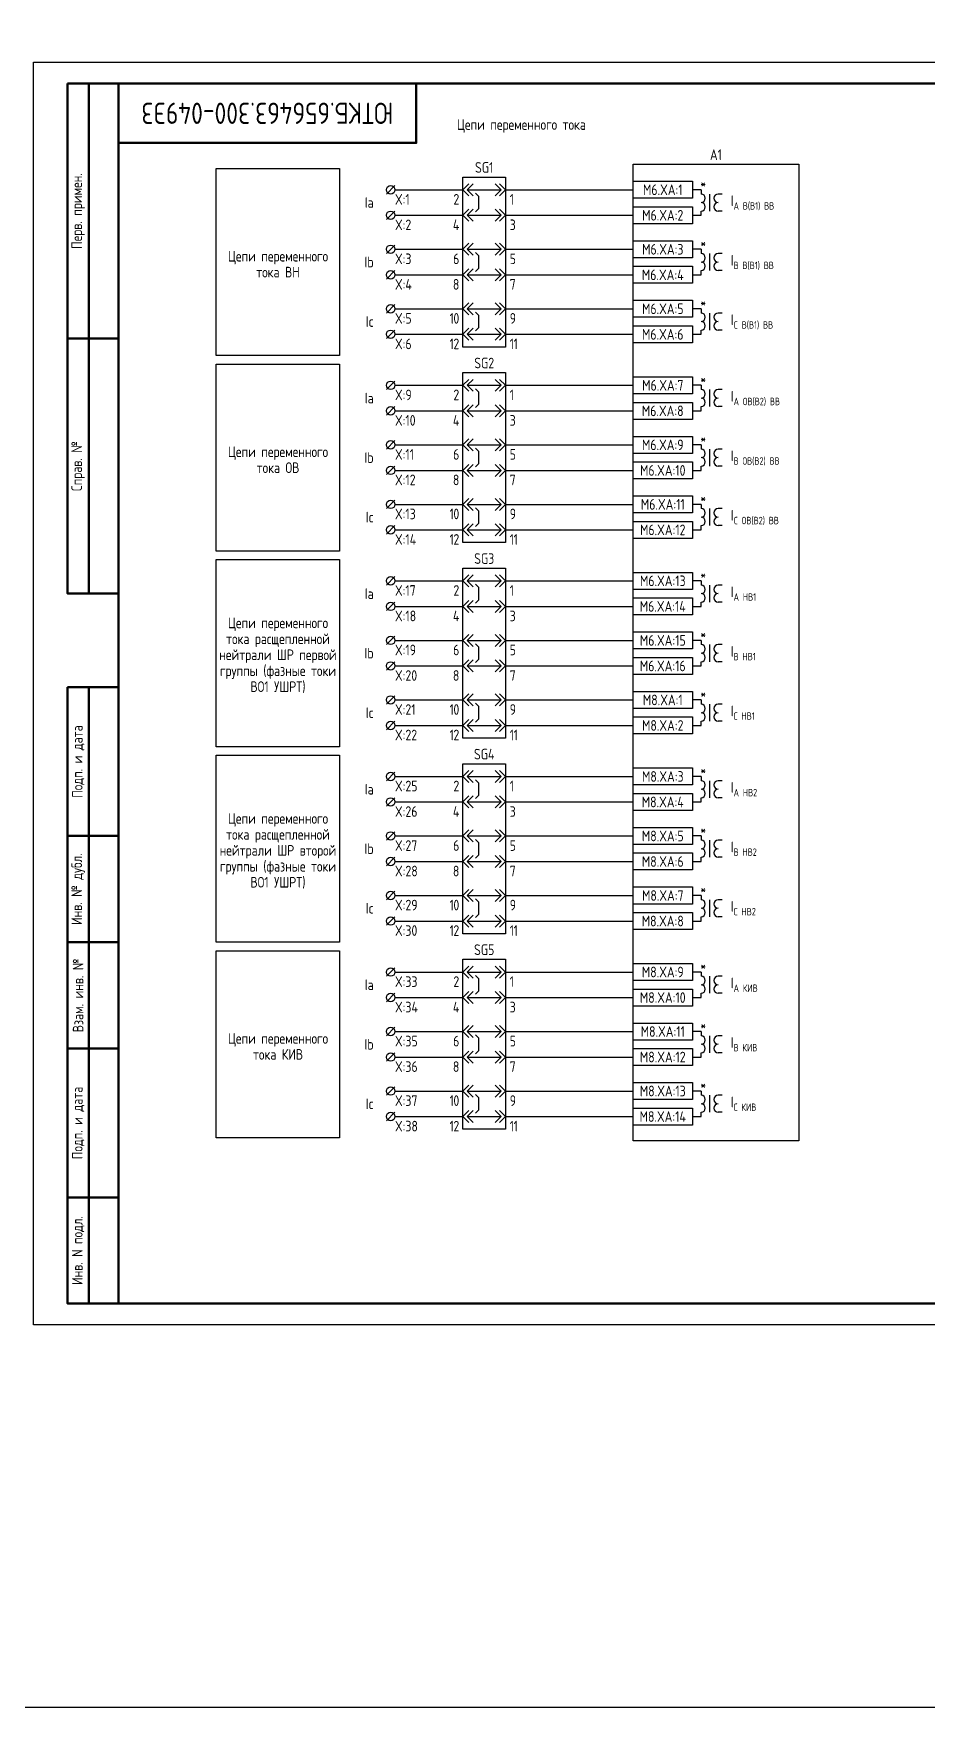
# Model space of a CAD drawing. Header units: millimetres. Extents: x -1117 to 4405, y -90 to 586.
# Drawn here: x 0 to 210, y -90 to 303.8 of the extents above; entities that cross this region are included whole.
import ezdxf

# ---------------------------------------------------------------- set-up
doc = ezdxf.new("R2010")
doc.units = ezdxf.units.MM
doc.styles.add('Gost_type_A', font='GOST_A.TTF')

# ---------------------------------------------------------------- blocks, each defined once
blk = doc.blocks.new('Штамп угловой верхний')
at = {"lineweight": 50}
blk.add_lwpolyline([(0, 0), (70, 0), (70, -14), (0, -14)], close=True, dxfattribs=at)
blk = doc.blocks.new('Формат_А3')
blk.add_lwpolyline([(-420, 297), (0, 297), (0, 0), (-420, 0)], close=True)
at = {"lineweight": 50}
blk.add_lwpolyline([(-400, 292), (-5, 292), (-5, 5), (-400, 5)], close=True, dxfattribs=at)
blk = doc.blocks.new('Штамп левый верхний')
at = {"lineweight": 50}
for points in [[(-12, 0), (-7, 0), (-7, -60), (-12, -60)], [(-7, 0), (0, 0), (0, -60), (-7, -60)], [(-12, -60), (-7, -60), (-7, -120), (-12, -120)], [(-7, -60), (0, -60), (0, -120), (-7, -120)]]:
    blk.add_lwpolyline(points, close=True, dxfattribs=at)
at = {"char_height": 2.5, "width": 60, "attachment_point": 5, "rotation": 90, "style": 'Gost_type_A'}
for s, insert in [('Перв. примен.', (-9.5, -30)), ('Справ. №', (-9.5, -90))]:
    blk.add_mtext(s, dxfattribs=dict(at, insert=insert))
blk = doc.blocks.new('Штамп левый нижний')
at = {"lineweight": 50}
for points in [[(-12, 145), (-7, 145), (-7, 110), (-12, 110)], [(-7, 145), (0, 145), (0, 110), (-7, 110)], [(-12, 110), (-7, 110), (-7, 85), (-12, 85)], [(-7, 110), (0, 110), (0, 85), (-7, 85)], [(-12, 85), (-7, 85), (-7, 60), (-12, 60)], [(-7, 85), (0, 85), (0, 60), (-7, 60)], [(-12, 60), (-7, 60), (-7, 25), (-12, 25)], [(-7, 60), (0, 60), (0, 25), (-7, 25)], [(-12, 25), (-7, 25), (-7, 0), (-12, 0)], [(-7, 25), (0, 25), (0, 0), (-7, 0)]]:
    blk.add_lwpolyline(points, close=True, dxfattribs=at)
at = {"char_height": 2.5, "attachment_point": 5, "rotation": 90, "style": 'Gost_type_A'}
for s, insert, width in [('Подп. и дата', (-9.5, 127.5), 35), ('Инв. № дубл.', (-9.5, 97.5), 25), ('Взам. инв. №', (-9.5, 72.5), 25), ('Подп. и дата', (-9.5, 42.5), 35), ('Инв. N подл.', (-9.5, 12.5), 25)]:
    blk.add_mtext(s, dxfattribs=dict(at, insert=insert, width=width))
blk = doc.blocks.new('БИ_разъем')
for p, q in [((0, 0), (1.41, 1.41)), ((0, 0), (1.41, 1.41)), ((0, 0), (1.41, -1.41)), ((0, 0), (1.41, -1.41)), ((1, 0), (2.41, 1.41)), ((1, 0), (2.41, -1.41)), ((1, 0), (9, 0)), ((9, 0), (7.59, 1.41)), ((9, 0), (7.59, -1.41)), ((10, 0), (8.59, 1.41)), ((10, 0), (8.59, 1.41)), ((10, 0), (8.59, -1.41)), ((10, 0), (8.59, -1.41))]:
    blk.add_line(p, q)
blk = doc.blocks.new('БИ_перемычка')
for p, q in [((2.97, -0.79), (3.67, -1.5)), ((3.67, -1.5), (3.67, -4.5)), ((2.97, -5.21), (3.67, -4.5))]:
    blk.add_line(p, q)

msp = doc.modelspace()

# ---------------------------------------------------------------- linework, layer by layer
for p, q in [((85, 268), (83, 266)), ((85, 267), (101, 267)), ((111, 267), (141, 267)), ((157, 267), (155, 267)), ((85, 262), (83, 260)), ((85.01, 261), (100.83, 261)), ((111, 261), (141, 261)), ((155, 261), (157, 261)), ((85, 254), (83, 252)), ((85.01, 253), (100.83, 253)), ((111, 253), (141, 253)), ((157, 253), (155, 253)), ((85, 248), (83, 246)), ((85.01, 247), (100.83, 247)), ((111, 247), (141, 247)), ((155, 247), (157, 247)), ((85, 240), (83, 238)), ((85.01, 239), (100.83, 239)), ((111, 239), (141, 239)), ((157, 239), (155, 239)), ((85, 234), (83, 232)), ((85.01, 233), (100.83, 233)), ((111, 233), (141, 233)), ((155, 233), (157, 233)), ((85, 222), (83, 220)), ((85, 221), (101, 221)), ((111, 221), (141, 221)), ((157, 221), (155, 221)), ((85, 216), (83, 214)), ((85.01, 215), (100.83, 215)), ((111, 215), (141, 215)), ((155, 215), (157, 215)), ((85, 208), (83, 206)), ((85.01, 207), (100.83, 207)), ((111, 207), (141, 207)), ((157, 207), (155, 207)), ((85, 202), (83, 200)), ((85.01, 201), (100.83, 201)), ((111, 201), (141, 201)), ((155, 201), (157, 201)), ((85, 194), (83, 192)), ((85.01, 193), (100.83, 193)), ((111, 193), (141, 193)), ((157, 193), (155, 193)), ((85, 188), (83, 186)), ((85.01, 187), (100.83, 187)), ((111, 187), (141, 187)), ((155, 187), (157, 187)), ((85, 176), (83, 174)), ((85, 175), (101, 175)), ((111, 175), (141, 175)), ((157, 175), (155, 175)), ((85, 170), (83, 168)), ((85.01, 169), (100.83, 169)), ((111, 169), (141, 169)), ((155, 169), (157, 169)), ((85, 162), (83, 160)), ((85.01, 161), (100.83, 161)), ((111, 161), (141, 161)), ((157, 161), (155, 161)), ((85, 156), (83, 154)), ((85.01, 155), (100.83, 155)), ((111, 155), (141, 155)), ((155, 155), (157, 155)), ((85, 148), (83, 146)), ((85.01, 147), (100.83, 147)), ((111, 147), (141, 147)), ((157, 147), (155, 147)), ((85, 142), (83, 140)), ((85.01, 141), (100.83, 141)), ((111, 141), (141, 141)), ((155, 141), (157, 141)), ((85, 130), (83, 128)), ((85, 129), (101, 129)), ((111, 129), (141, 129)), ((157, 129), (155, 129)), ((85, 124), (83, 122)), ((85.01, 123), (100.83, 123)), ((111, 123), (141, 123)), ((155, 123), (157, 123)), ((85, 116), (83, 114)), ((85.01, 115), (100.83, 115)), ((111, 115), (141, 115)), ((157, 115), (155, 115)), ((85, 110), (83, 108)), ((85.01, 109), (100.83, 109)), ((111, 109), (141, 109)), ((155, 109), (157, 109)), ((85, 102), (83, 100)), ((85.01, 101), (100.83, 101)), ((111, 101), (141, 101)), ((157, 101), (155, 101)), ((85, 96), (83, 94)), ((85.01, 95), (100.83, 95)), ((111, 95), (141, 95)), ((155, 95), (157, 95)), ((85, 84), (83, 82)), ((85, 83), (101, 83)), ((111, 83), (141, 83)), ((157, 83), (155, 83)), ((85, 78), (83, 76)), ((85.01, 77), (100.83, 77)), ((111, 77), (141, 77)), ((155, 77), (157, 77)), ((85, 70), (83, 68)), ((85.01, 69), (100.83, 69)), ((111, 69), (141, 69)), ((157, 69), (155, 69)), ((85, 64), (83, 62)), ((85.01, 63), (100.83, 63)), ((111, 63), (141, 63)), ((155, 63), (157, 63)), ((85, 56), (83, 54)), ((85.01, 55), (100.83, 55)), ((111, 55), (141, 55)), ((157, 55), (155, 55)), ((85, 50), (83, 48)), ((85.01, 49), (100.83, 49)), ((111, 49), (141, 49)), ((155, 49), (157, 49))]:
    msp.add_line(p, q)
at = {"ltscale": 4}
for p, q in [((157, 267), (157, 266)), ((157, 266.5), (157, 266)), ((159, 266), (159, 262)), ((159, 266), (159, 262)), ((162, 266), (161, 266)), ((162, 266), (161, 266)), ((157, 261), (157, 262)), ((162, 262), (161, 262)), ((162, 262), (161, 262)), ((157, 253), (157, 252)), ((157, 252.5), (157, 252)), ((159, 252), (159, 248)), ((159, 252), (159, 248)), ((162, 252), (161, 252)), ((162, 252), (161, 252)), ((157, 247), (157, 248)), ((162, 248), (161, 248)), ((162, 248), (161, 248)), ((157, 239), (157, 238)), ((157, 238.5), (157, 238)), ((159, 238), (159, 234)), ((159, 238), (159, 234)), ((162, 238), (161, 238)), ((162, 238), (161, 238)), ((157, 233), (157, 234)), ((162, 234), (161, 234)), ((162, 234), (161, 234)), ((157, 221), (157, 220)), ((157, 220.5), (157, 220)), ((159, 220), (159, 216)), ((159, 220), (159, 216)), ((162, 220), (161, 220)), ((162, 220), (161, 220)), ((157, 215), (157, 216)), ((162, 216), (161, 216)), ((162, 216), (161, 216)), ((157, 207), (157, 206)), ((157, 206.5), (157, 206)), ((159, 206), (159, 202)), ((159, 206), (159, 202)), ((162, 206), (161, 206)), ((162, 206), (161, 206)), ((157, 201), (157, 202)), ((162, 202), (161, 202)), ((162, 202), (161, 202)), ((157, 193), (157, 192)), ((157, 192.5), (157, 192)), ((159, 192), (159, 188)), ((159, 192), (159, 188)), ((162, 192), (161, 192)), ((162, 192), (161, 192)), ((157, 187), (157, 188)), ((162, 188), (161, 188)), ((162, 188), (161, 188)), ((157, 175), (157, 174)), ((157, 174.5), (157, 174)), ((159, 174), (159, 170)), ((159, 174), (159, 170)), ((162, 174), (161, 174)), ((162, 174), (161, 174)), ((157, 169), (157, 170)), ((162, 170), (161, 170)), ((162, 170), (161, 170)), ((157, 161), (157, 160)), ((157, 160.5), (157, 160)), ((159, 160), (159, 156)), ((159, 160), (159, 156)), ((162, 160), (161, 160)), ((162, 160), (161, 160)), ((157, 155), (157, 156)), ((162, 156), (161, 156)), ((162, 156), (161, 156)), ((157, 147), (157, 146)), ((157, 146.5), (157, 146)), ((159, 146), (159, 142)), ((159, 146), (159, 142)), ((162, 146), (161, 146)), ((162, 146), (161, 146)), ((157, 141), (157, 142)), ((162, 142), (161, 142)), ((162, 142), (161, 142)), ((157, 129), (157, 128)), ((157, 128.5), (157, 128)), ((159, 128), (159, 124)), ((159, 128), (159, 124)), ((162, 128), (161, 128)), ((162, 128), (161, 128)), ((157, 123), (157, 124)), ((162, 124), (161, 124)), ((162, 124), (161, 124)), ((157, 115), (157, 114)), ((157, 114.5), (157, 114)), ((159, 114), (159, 110)), ((159, 114), (159, 110)), ((162, 114), (161, 114)), ((162, 114), (161, 114)), ((157, 109), (157, 110)), ((162, 110), (161, 110)), ((162, 110), (161, 110)), ((157, 101), (157, 100)), ((157, 100.5), (157, 100)), ((159, 100), (159, 96)), ((159, 100), (159, 96)), ((162, 100), (161, 100)), ((162, 100), (161, 100)), ((157, 95), (157, 96)), ((162, 96), (161, 96)), ((162, 96), (161, 96)), ((157, 83), (157, 82)), ((157, 82.5), (157, 82)), ((159, 82), (159, 78)), ((159, 82), (159, 78)), ((162, 82), (161, 82)), ((162, 82), (161, 82)), ((157, 77), (157, 78)), ((162, 78), (161, 78)), ((162, 78), (161, 78)), ((157, 69), (157, 68)), ((157, 68.5), (157, 68)), ((159, 68), (159, 64)), ((159, 68), (159, 64)), ((162, 68), (161, 68)), ((162, 68), (161, 68)), ((157, 63), (157, 64)), ((162, 64), (161, 64)), ((162, 64), (161, 64)), ((157, 55), (157, 54)), ((157, 54.5), (157, 54)), ((159, 54), (159, 50)), ((159, 54), (159, 50)), ((162, 54), (161, 54)), ((162, 54), (161, 54)), ((157, 49), (157, 50)), ((162, 50), (161, 50)), ((162, 50), (161, 50))]:
    msp.add_line(p, q, dxfattribs=at)
at = {"color": 6}
msp.add_lwpolyline([(-1117.42, 586), (4404.54, 586), (4404.54, -90), (-1117.42, -90)], close=True, dxfattribs=at)
for points in [[(72, 228), (43, 228), (43, 272), (72, 272)], [(141, 273), (180, 273), (180, 43.26), (141, 43.26)], [(101, 270), (111, 270), (111, 230), (101, 230)], [(141, 269), (155, 269), (155, 265), (141, 265)], [(141, 263), (155, 263), (155, 259), (141, 259)], [(141, 255), (155, 255), (155, 251), (141, 251)], [(141, 249), (155, 249), (155, 245), (141, 245)], [(141, 241), (155, 241), (155, 237), (141, 237)], [(141, 235), (155, 235), (155, 231), (141, 231)], [(72, 182), (43, 182), (43, 226), (72, 226)], [(101, 224), (111, 224), (111, 184), (101, 184)], [(141, 223), (155, 223), (155, 219), (141, 219)], [(141, 217), (155, 217), (155, 213), (141, 213)], [(141, 209), (155, 209), (155, 205), (141, 205)], [(141, 203), (155, 203), (155, 199), (141, 199)], [(141, 195), (155, 195), (155, 191), (141, 191)], [(141, 189), (155, 189), (155, 185), (141, 185)], [(72, 136), (43, 136), (43, 180), (72, 180)], [(101, 178), (111, 178), (111, 138), (101, 138)], [(141, 177), (155, 177), (155, 173), (141, 173)], [(141, 171), (155, 171), (155, 167), (141, 167)], [(141, 163), (155, 163), (155, 159), (141, 159)], [(141, 157), (155, 157), (155, 153), (141, 153)], [(141, 149), (155, 149), (155, 145), (141, 145)], [(141, 143), (155, 143), (155, 139), (141, 139)], [(72, 90), (43, 90), (43, 134), (72, 134)], [(101, 132), (111, 132), (111, 92), (101, 92)], [(141, 131), (155, 131), (155, 127), (141, 127)], [(141, 125), (155, 125), (155, 121), (141, 121)], [(141, 117), (155, 117), (155, 113), (141, 113)], [(141, 111), (155, 111), (155, 107), (141, 107)], [(141, 103), (155, 103), (155, 99), (141, 99)], [(141, 97), (155, 97), (155, 93), (141, 93)], [(72, 44), (43, 44), (43, 88), (72, 88)], [(101, 86), (111, 86), (111, 46), (101, 46)], [(141, 85), (155, 85), (155, 81), (141, 81)], [(141, 79), (155, 79), (155, 75), (141, 75)], [(141, 71), (155, 71), (155, 67), (141, 67)], [(141, 65), (155, 65), (155, 61), (141, 61)], [(141, 57), (155, 57), (155, 53), (141, 53)], [(141, 51), (155, 51), (155, 47), (141, 47)]]:
    msp.add_lwpolyline(points, close=True)
for centre in [(84, 267), (84, 261), (84, 253), (84, 247), (84, 239), (84, 233), (84, 221), (84, 215), (84, 207), (84, 201), (84, 193), (84, 187), (84, 175), (84, 169), (84, 161), (84, 155), (84, 147), (84, 141), (84, 129), (84, 123), (84, 115), (84, 109), (84, 101), (84, 95), (84, 83), (84, 77), (84, 69), (84, 63), (84, 55), (84, 49)]:
    msp.add_circle(centre, 1)
at = {"ltscale": 4}
for centre, start, end in [((157, 265), 270, 90), ((157, 265), 270, 90), ((157, 263), 270, 90), ((157, 263), 270, 90), ((161, 265), 90, 270), ((161, 265), 90, 270), ((161, 263), 90, 270), ((161, 263), 90, 270), ((157, 251), 270, 90), ((157, 251), 270, 90), ((157, 249), 270, 90), ((157, 249), 270, 90), ((161, 251), 90, 270), ((161, 251), 90, 270), ((161, 249), 90, 270), ((161, 249), 90, 270), ((157, 237), 270, 90), ((157, 237), 270, 90), ((161, 237), 90, 270), ((161, 237), 90, 270), ((157, 235), 270, 90), ((157, 235), 270, 90), ((161, 235), 90, 270), ((161, 235), 90, 270), ((157, 219), 270, 90), ((157, 219), 270, 90), ((157, 217), 270, 90), ((157, 217), 270, 90), ((161, 219), 90, 270), ((161, 219), 90, 270), ((161, 217), 90, 270), ((161, 217), 90, 270), ((157, 205), 270, 90), ((157, 205), 270, 90), ((161, 205), 90, 270), ((161, 205), 90, 270), ((157, 203), 270, 90), ((157, 203), 270, 90), ((161, 203), 90, 270), ((161, 203), 90, 270), ((157, 191), 270, 90), ((157, 191), 270, 90), ((157, 189), 270, 90), ((157, 189), 270, 90), ((161, 191), 90, 270), ((161, 191), 90, 270), ((161, 189), 90, 270), ((161, 189), 90, 270), ((157, 173), 270, 90), ((157, 173), 270, 90), ((161, 173), 90, 270), ((161, 173), 90, 270), ((157, 171), 270, 90), ((157, 171), 270, 90), ((161, 171), 90, 270), ((161, 171), 90, 270), ((157, 159), 270, 90), ((157, 159), 270, 90), ((157, 157), 270, 90), ((157, 157), 270, 90), ((161, 159), 90, 270), ((161, 159), 90, 270), ((161, 157), 90, 270), ((161, 157), 90, 270), ((157, 145), 270, 90), ((157, 145), 270, 90), ((161, 145), 90, 270), ((161, 145), 90, 270), ((157, 143), 270, 90), ((157, 143), 270, 90), ((161, 143), 90, 270), ((161, 143), 90, 270), ((157, 127), 270, 90), ((157, 127), 270, 90), ((161, 127), 90, 270), ((161, 127), 90, 270), ((157, 125), 270, 90), ((157, 125), 270, 90), ((161, 125), 90, 270), ((161, 125), 90, 270), ((157, 113), 270, 90), ((157, 113), 270, 90), ((157, 111), 270, 90), ((157, 111), 270, 90), ((161, 113), 90, 270), ((161, 113), 90, 270), ((161, 111), 90, 270), ((161, 111), 90, 270), ((157, 99), 270, 90), ((157, 99), 270, 90), ((161, 99), 90, 270), ((161, 99), 90, 270), ((157, 97), 270, 90), ((157, 97), 270, 90), ((161, 97), 90, 270), ((161, 97), 90, 270), ((157, 81), 270, 90), ((157, 81), 270, 90), ((157, 79), 270, 90), ((157, 79), 270, 90), ((161, 81), 90, 270), ((161, 81), 90, 270), ((161, 79), 90, 270), ((161, 79), 90, 270), ((157, 67), 270, 90), ((157, 67), 270, 90), ((161, 67), 90, 270), ((161, 67), 90, 270), ((157, 65), 270, 90), ((157, 65), 270, 90), ((161, 65), 90, 270), ((161, 65), 90, 270), ((157, 53), 270, 90), ((157, 53), 270, 90), ((157, 51), 270, 90), ((157, 51), 270, 90), ((161, 53), 90, 270), ((161, 53), 90, 270), ((161, 51), 90, 270), ((161, 51), 90, 270)]:
    msp.add_arc(centre, 1, start, end, dxfattribs=at)

# ---------------------------------------------------------------- block references
at = {"color": 1}
for name, p in [('Формат_А3', (420, 0)), ('Штамп левый верхний', (20, 292)), ('Штамп левый нижний', (20, 5))]:
    msp.add_blockref(name, p, dxfattribs=at)
for name, p in [('Штамп угловой верхний', (20, 292)), ('БИ_разъем', (101, 267)), ('БИ_перемычка', (101, 267)), ('БИ_разъем', (101, 261)), ('БИ_разъем', (101, 253)), ('БИ_перемычка', (101, 253)), ('БИ_разъем', (101, 247)), ('БИ_разъем', (101, 239)), ('БИ_перемычка', (101, 239)), ('БИ_разъем', (101, 233)), ('БИ_разъем', (101, 221)), ('БИ_перемычка', (101, 221)), ('БИ_разъем', (101, 215)), ('БИ_разъем', (101, 207)), ('БИ_перемычка', (101, 207)), ('БИ_разъем', (101, 201)), ('БИ_разъем', (101, 193)), ('БИ_перемычка', (101, 193)), ('БИ_разъем', (101, 187)), ('БИ_разъем', (101, 175)), ('БИ_перемычка', (101, 175)), ('БИ_разъем', (101, 169)), ('БИ_разъем', (101, 161)), ('БИ_перемычка', (101, 161)), ('БИ_разъем', (101, 155)), ('БИ_разъем', (101, 147)), ('БИ_перемычка', (101, 147)), ('БИ_разъем', (101, 141)), ('БИ_разъем', (101, 129)), ('БИ_перемычка', (101, 129)), ('БИ_разъем', (101, 123)), ('БИ_разъем', (101, 115)), ('БИ_перемычка', (101, 115)), ('БИ_разъем', (101, 109)), ('БИ_разъем', (101, 101)), ('БИ_перемычка', (101, 101)), ('БИ_разъем', (101, 95)), ('БИ_разъем', (101, 83)), ('БИ_перемычка', (101, 83)), ('БИ_разъем', (101, 77)), ('БИ_разъем', (101, 69)), ('БИ_перемычка', (101, 69)), ('БИ_разъем', (101, 63)), ('БИ_разъем', (101, 55)), ('БИ_перемычка', (101, 55)), ('БИ_разъем', (101, 49))]:
    msp.add_blockref(name, p)

# ---------------------------------------------------------------- texts
at = {"insert": (55, 285), "char_height": 5, "width": 70, "attachment_point": 5, "rotation": 180, "style": 'Gost_type_A'}
msp.add_mtext('ЮТКБ.656463.300-049Э3', dxfattribs=at)
at = {"char_height": 2.5, "line_spacing_factor": 0.9, "style": 'Gost_type_A'}
for s, insert, width, attachment_point in [('Цепи переменного тока', (114.75, 282), 197.5, 5), ('A1', (160.5, 274), 39, 8), ('SG1', (106, 271), 10, 8), ('Ia', (80, 264), 6, 6), ('X:1', (85, 266), 10, 1), ('{\\T0.9;2}', (100, 266), 5, 3), ('{\\T0.9;1}', (112, 266), 5, 1), ('X:2', (85, 260), 10, 1), ('{\\T0.9;4}', (100, 260), 5, 3), ('{\\T0.9;3}', (112, 260), 5, 1), ('Цепи переменного \\Pтока ВН', (57.5, 249.5), 29, 5), ('X:3', (85, 252), 10, 1), ('Ib', (80, 250), 6, 6), ('{\\T0.9;6}', (100, 252), 5, 3), ('{\\T0.9;5}', (112, 252), 5, 1), ('X:4', (85, 246), 10, 1), ('{\\T0.9;8}', (100, 246), 5, 3), ('{\\T0.9;7}', (112, 246), 5, 1), ('Ic', (80, 236), 6, 6), ('X:5', (85, 238), 10, 1), ('{\\T0.9;10}', (100, 238), 5, 3), ('{\\T0.9;9}', (112, 238), 5, 1), ('X:6', (85, 232), 10, 1), ('{\\T0.9;12}', (100, 232), 5, 3), ('{\\T0.9;11}', (112, 232), 5, 1), ('SG2', (106, 225), 10, 8), ('Ia', (80, 218), 6, 6), ('X:9', (85, 220), 10, 1), ('{\\T0.9;2}', (100, 220), 5, 3), ('{\\T0.9;1}', (112, 220), 5, 1), ('X:10', (85, 214), 10, 1), ('{\\T0.9;4}', (100, 214), 5, 3), ('{\\T0.9;3}', (112, 214), 5, 1), ('Цепи переменного \\Pтока ОВ', (57.5, 203.5), 29, 5), ('Ib', (80, 204), 6, 6), ('X:11', (85, 206), 10, 1), ('{\\T0.9;6}', (100, 206), 5, 3), ('{\\T0.9;5}', (112, 206), 5, 1), ('X:12', (85, 200), 10, 1), ('{\\T0.9;8}', (100, 200), 5, 3), ('{\\T0.9;7}', (112, 200), 5, 1), ('Ic', (80, 190), 6, 6), ('X:13', (85, 192), 10, 1), ('{\\T0.9;10}', (100, 192), 5, 3), ('{\\T0.9;9}', (112, 192), 5, 1), ('X:14', (85, 186), 10, 1), ('{\\T0.9;12}', (100, 186), 5, 3), ('{\\T0.9;11}', (112, 186), 5, 1), ('SG3', (106, 179), 10, 8), ('X:17', (85, 174), 10, 1), ('{\\T0.9;2}', (100, 174), 5, 3), ('{\\T0.9;1}', (112, 174), 5, 1), ('Ia', (80, 172), 6, 6), ('Цепи переменного \\Pтока расщепленной нейтрали ШР первой группы (фазные токи ВО1 УШРТ)', (57.5, 157.5), 29, 5), ('X:18', (85, 168), 10, 1), ('{\\T0.9;4}', (100, 168), 5, 3), ('{\\T0.9;3}', (112, 168), 5, 1), ('Ib', (80, 158), 6, 6), ('X:19', (85, 160), 10, 1), ('{\\T0.9;6}', (100, 160), 5, 3), ('{\\T0.9;5}', (112, 160), 5, 1), ('X:20', (85, 154), 10, 1), ('{\\T0.9;8}', (100, 154), 5, 3), ('{\\T0.9;7}', (112, 154), 5, 1), ('X:21', (85, 146), 10, 1), ('{\\T0.9;10}', (100, 146), 5, 3), ('{\\T0.9;9}', (112, 146), 5, 1), ('Ic', (80, 144), 6, 6), ('X:22', (85, 140), 10, 1), ('{\\T0.9;12}', (100, 140), 5, 3), ('{\\T0.9;11}', (112, 140), 5, 1), ('SG4', (106, 133), 10, 8), ('Ia', (80, 126), 6, 6), ('X:25', (85, 128), 10, 1), ('{\\T0.9;2}', (100, 128), 5, 3), ('{\\T0.9;1}', (112, 128), 5, 1), ('Цепи переменного \\Pтока расщепленной нейтрали ШР второй группы (фазные токи ВО1 УШРТ)', (57.5, 111.5), 29, 5), ('X:26', (85, 122), 10, 1), ('{\\T0.9;4}', (100, 122), 5, 3), ('{\\T0.9;3}', (112, 122), 5, 1), ('Ib', (80, 112), 6, 6), ('X:27', (85, 114), 10, 1), ('{\\T0.9;6}', (100, 114), 5, 3), ('{\\T0.9;5}', (112, 114), 5, 1), ('X:28', (85, 108), 10, 1), ('{\\T0.9;8}', (100, 108), 5, 3), ('{\\T0.9;7}', (112, 108), 5, 1), ('Ic', (80, 98), 6, 6), ('X:29', (85, 100), 10, 1), ('{\\T0.9;10}', (100, 100), 5, 3), ('{\\T0.9;9}', (112, 100), 5, 1), ('X:30', (85, 94), 10, 1), ('{\\T0.9;12}', (100, 94), 5, 3), ('{\\T0.9;11}', (112, 94), 5, 1), ('SG5', (106, 87), 10, 8), ('Ia', (80, 80), 6, 6), ('X:33', (85, 82), 10, 1), ('{\\T0.9;2}', (100, 82), 5, 3), ('{\\T0.9;1}', (112, 82), 5, 1), ('X:34', (85, 76), 10, 1), ('{\\T0.9;4}', (100, 76), 5, 3), ('{\\T0.9;3}', (112, 76), 5, 1), ('Цепи переменного \\Pтока КИВ', (57.5, 65.5), 29, 5), ('Ib', (80, 66), 6, 6), ('X:35', (85, 68), 10, 1), ('{\\T0.9;6}', (100, 68), 5, 3), ('{\\T0.9;5}', (112, 68), 5, 1), ('X:36', (85, 62), 10, 1), ('{\\T0.9;8}', (100, 62), 5, 3), ('{\\T0.9;7}', (112, 62), 5, 1), ('Ic', (80, 52), 6, 6), ('X:37', (85, 54), 10, 1), ('{\\T0.9;10}', (100, 54), 5, 3), ('{\\T0.9;9}', (112, 54), 5, 1), ('X:38', (85, 48), 10, 1), ('{\\T0.9;12}', (100, 48), 5, 3), ('{\\T0.9;11}', (112, 48), 5, 1)]:
    msp.add_mtext(s, dxfattribs=dict(at, insert=insert, width=width, attachment_point=attachment_point))
at = {"char_height": 2.5, "style": 'Gost_type_A'}
for s, insert, width, attachment_point in [('M6.XA:1', (148, 267), 14, 5), ('*', (157.5, 268.5), 3, 5), ('\\A1;I{\\H0.7x;\\S^ A В(В1) ВВ;}', (164, 264), 8, 4), ('M6.XA:2', (147.99, 261), 14.018, 5), ('M6.XA:3', (148, 253), 14, 5), ('*', (157.5, 254.5), 3, 5), ('M6.XA:4', (147.99, 246.99), 14.018, 5), ('\\A1;I{\\H0.7x;\\S^ В В(В1) ВВ;}', (164, 250), 8, 4), ('M6.XA:5', (148, 239), 14, 5), ('*', (157.5, 240.5), 3, 5), ('\\A1;I{\\H0.7x;\\S^ C В(В1) ВВ;}', (164, 236), 8, 4), ('M6.XA:6', (147.99, 232.99), 14.018, 5), ('M6.XA:7', (148, 221), 14, 5), ('*', (157.5, 222.5), 3, 5), ('\\A1;I{\\H0.7x;\\S^ A ОВ(В2) ВВ;}', (164, 218), 8, 4), ('M6.XA:8', (147.99, 214.99), 14.018, 5), ('*', (157.5, 208.5), 3, 5), ('M6.XA:9', (148, 207), 14, 5), ('\\A1;I{\\H0.7x;\\S^ В ОВ(В2) ВВ;}', (164, 204), 8, 4), ('M6.XA:10', (147.99, 200.99), 14.018, 5), ('M6.XA:11', (148, 193), 14, 5), ('*', (157.5, 194.5), 3, 5), ('\\A1;I{\\H0.7x;\\S^ C ОВ(В2) ВВ;}', (164, 190), 8, 4), ('M6.XA:12', (147.99, 187), 14.018, 5), ('M6.XA:13', (148, 175.01), 14, 5), ('*', (157.5, 176.5), 3, 5), ('\\A1;I{\\H0.7x;\\S^ А НВ1;}', (164, 172), 8, 4), ('M6.XA:14', (147.99, 169), 14.018, 5), ('M6.XA:15', (148, 161), 14, 5), ('*', (157.5, 162.5), 3, 5), ('\\A1;I{\\H0.7x;\\S^ В НВ1;}', (164, 158), 8, 4), ('M6.XA:16', (147.99, 154.99), 14.018, 5), ('M8.XA:1', (148, 147), 14, 5), ('*', (157.5, 148.5), 3, 5), ('M8.XA:2', (147.99, 141), 14.018, 5), ('\\A1;I{\\H0.7x;\\S^ С НВ1;}', (164, 144), 8, 4), ('M8.XA:3', (148, 129), 14, 5), ('*', (157.5, 130.5), 3, 5), ('\\A1;I{\\H0.7x;\\S^ А НВ2;}', (164, 126), 8, 4), ('M8.XA:4', (147.99, 122.99), 14.018, 5), ('M8.XA:5', (148, 115), 14, 5), ('*', (157.5, 116.5), 3, 5), ('M8.XA:6', (147.99, 108.99), 14.018, 5), ('\\A1;I{\\H0.7x;\\S^ В НВ2;}', (164, 112), 8, 4), ('*', (157.5, 102.5), 3, 5), ('M8.XA:7', (148, 101), 14, 5), ('\\A1;I{\\H0.7x;\\S^ С НВ2;}', (164, 98), 8, 4), ('M8.XA:8', (147.99, 94.99), 14.018, 5), ('M8.XA:9', (148, 83), 14, 5), ('*', (157.5, 84.5), 3, 5), ('\\A1;I{\\H0.7x;\\S^ А КИВ;}', (164, 80), 8, 4), ('M8.XA:10', (147.99, 76.99), 14.018, 5), ('M8.XA:11', (148, 69), 14, 5), ('*', (157.5, 70.5), 3, 5), ('\\A1;I{\\H0.7x;\\S^ В КИВ;}', (164, 66), 8, 4), ('M8.XA:12', (147.99, 63), 14.018, 5), ('M8.XA:13', (148, 55.01), 14, 5), ('*', (157.5, 56.5), 3, 5), ('\\A1;I{\\H0.7x;\\S^ С КИВ;}', (164, 52), 8, 4), ('M8.XA:14', (147.99, 49), 14.018, 5)]:
    msp.add_mtext(s, dxfattribs=dict(at, insert=insert, width=width, attachment_point=attachment_point))

doc.saveas('drawing.dxf')
